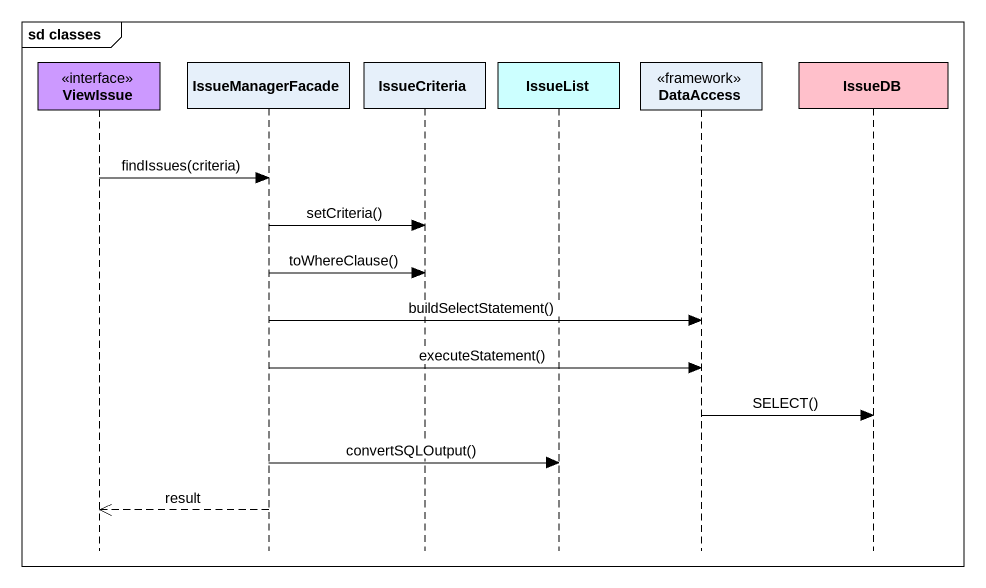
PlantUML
@startuml
mainframe sd classes
hide footbox
participant ViewIssue <<interface>> #CC99FF
participant IssueManagerFacade
participant IssueCriteria
participant IssueList #CCFFFF
participant DataAccess <<framework>>
participant IssueDB #FFC0CB

ViewIssue -> IssueManagerFacade : findIssues(criteria)
IssueManagerFacade -> IssueCriteria : setCriteria()
IssueManagerFacade -> IssueCriteria : toWhereClause()
IssueManagerFacade -> DataAccess : buildSelectStatement()
IssueManagerFacade -> DataAccess : executeStatement()
DataAccess -> IssueDB : SELECT()
IssueManagerFacade -> IssueList : convertSQLOutput()
IssueManagerFacade -->> ViewIssue : result
@enduml
